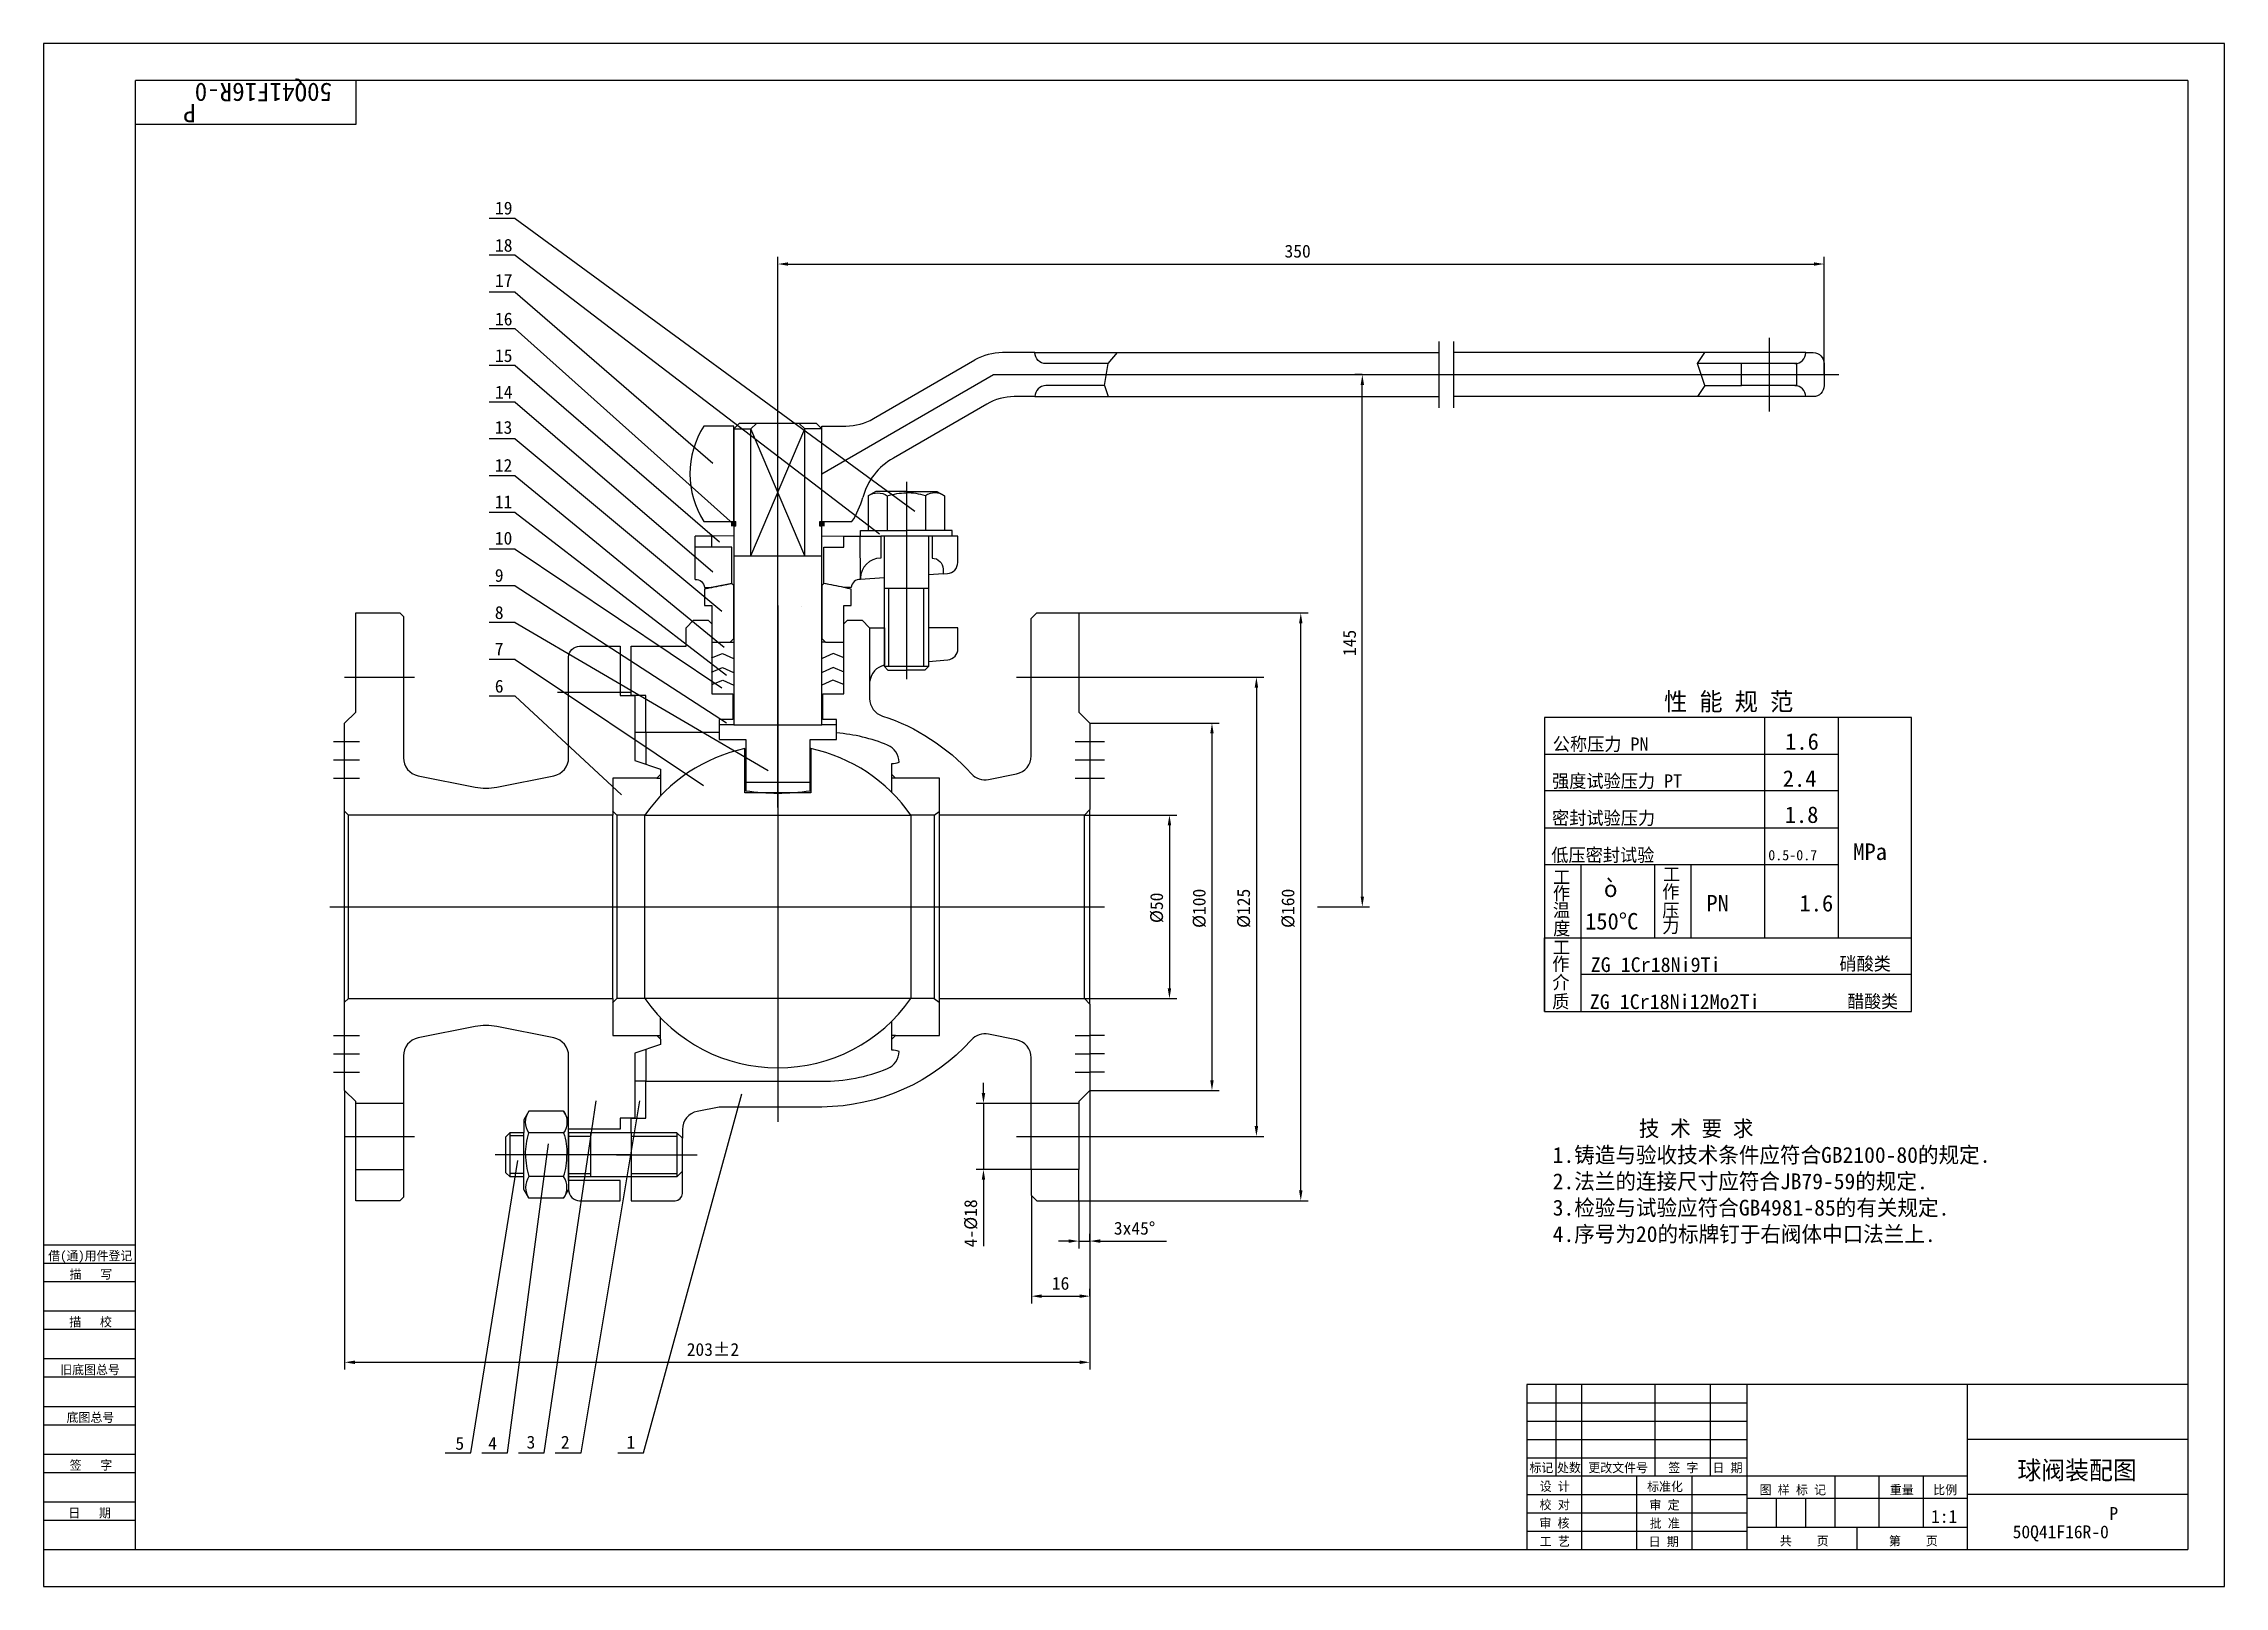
# Model space of a CAD drawing. Header units: metres. Extents: x 0 to 594, y 0 to 420.
import ezdxf

# ---------------------------------------------------------------- set-up
doc = ezdxf.new("R2010")
doc.units = ezdxf.units.M
for name, color, linetype in [('C', 6, 'Continuous'), ('D', 1, 'Continuous'), ('E', 2, 'Continuous'), ('FL', 5, 'Continuous'), ('HA', 5, 'Continuous'), ('T', 7, 'Continuous'), ('TL', 4, 'Continuous')]:
    doc.layers.add(name, color=color, linetype=linetype)

# ---------------------------------------------------------------- blocks, each defined once
blk = doc.blocks.new('Z1506Z15')
at = {"layer": 'FL'}
for points in [[(16, 6.74), (21, 6.74)], [(16, -6.74), (21, -6.74)]]:
    blk.add_lwpolyline(points, dxfattribs=at)
at = {"layer": 'TL'}
for points in [[(0, -7.94), (0, 12.5), (1.79, 15.6), (14.21, 15.6), (16, 12.5), (16, -7.94)], [(16, 7.94), (21, 7.94), (22.5, 6.44), (22.5, -6.44), (21, -7.94), (16, -7.94)], [(21, 7.94), (21, -7.94)], [(1.79, 7.8), (14.21, 7.8)], [(1.79, -7.8), (14.21, -7.8)], [(0, -7.94), (0, -12.5), (1.79, -15.6), (14.21, -15.6), (16, -12.5), (16, -7.94)]]:
    blk.add_lwpolyline(points, dxfattribs=at)
for points in [[(1.79, 15.6, 0.31), (1.79, 7.8, 0.31)], [(14.21, 7.8, 0.31), (14.21, 15.6, 0.31)], [(1.79, 7.8, 0.08), (0.58, 0, 0.08)], [(1.79, -7.8, -0.08), (0.58, 0, -0.08)], [(15.42, 0, 0.08), (14.21, 7.8, 0.08)], [(15.42, 0, -0.08), (14.21, -7.8, -0.08)], [(1.79, -15.6, -0.31), (1.79, -7.8, -0.31)], [(14.21, -7.8, -0.31), (14.21, -15.6, -0.31)]]:
    blk.add_lwpolyline(points, format="xyb", dxfattribs=at)
blk = doc.blocks.new('50QZ07')
at = {"layer": 'TL'}
for points in [[(36.21, 25, 0.19), (9, 43.07), (9, 31), (-9, 31), (-9, 43.07, 0.19), (-36.21, 25), (36.21, 25)], [(-36.21, -25, 0.52), (36.21, -25), (-36.21, -25)]]:
    blk.add_lwpolyline(points, format="xyb", dxfattribs=at)
for points in [[(-36.21, -25), (-36.21, 25)], [(36.21, 25), (36.21, -25)]]:
    blk.add_lwpolyline(points, dxfattribs=at)
blk = doc.blocks.new('50QZ08')
at = {"layer": 'C'}
blk.add_line((-4, 0), (104, 0), dxfattribs=at)
at = {"layer": 'FL'}
for p, q in [((64.59, 7.33), (99.09, -7.33)), ((64.59, -7.33), (99.09, 7.33))]:
    blk.add_line(p, q, dxfattribs=at)
at = {"layer": 'TL'}
for points in [[(72.59, 11.45), (72.59, 12), (64.59, 12), (18.59, 12), (18.59, 16), (14.59, 16), (14.59, 8.75), (0.59, 8.75)], [(18.59, 12), (18.59, -12)], [(64.59, 12), (64.59, -12)], [(73.89, -11.45), (73.89, -12), (99.09, -12), (100.59, -10.5), (100.59, 10.5), (99.09, 12), (73.89, 12), (73.89, 11.45)], [(99.09, 12), (99.09, 7.33), (100.59, 5.83)], [(2.93, 8.75), (2.93, -8.75)], [(64.59, 7.33), (72.59, 7.33)], [(72.59, 11.45), (73.89, 11.45)], [(72.59, 7.33), (73.89, 7.33)], [(73.89, 7.33), (99.09, 7.33)], [(99.09, -12), (99.09, -7.33), (100.59, -5.83)], [(64.59, -7.33), (72.59, -7.33)], [(72.59, -7.33), (73.89, -7.33)], [(72.59, -11.45), (73.89, -11.45)], [(73.89, -7.33), (99.09, -7.33)]]:
    blk.add_lwpolyline(points, dxfattribs=at)
blk.add_lwpolyline([(0.59, 8.75, 0.07), (0.59, -8.75), (14.59, -8.75), (14.59, -16), (18.59, -16), (18.59, -12), (64.59, -12), (72.59, -12), (72.59, -11.45)], format="xyb", dxfattribs=at)
blk = doc.blocks.new('50QZ13')
at = {"layer": 'D'}
blk.add_line((6.34, 9.84), (6.34, 9.84), dxfattribs=at)
at = {"layer": 'TL'}
for points in [[(-20, 14.44), (-20, 10), (-18, 10), (-18, 0), (-13, 0), (-12, 1), (-12, 15.5), (-12.5, 16, 0.02), (-20, 14.44, 0.02)], [(12.5, 16), (12, 15.5), (12, 1), (13, 0), (18, 0), (18, 10), (20, 10), (20, 14.44, 0.02), (12.5, 16, 0.02)]]:
    blk.add_lwpolyline(points, format="xyb", dxfattribs=at)
blk = doc.blocks.new('50QZ17')
at = {"layer": 'C'}
for points in [[(270, 50), (270, 30)], [(12, 13), (58.77, 40), (289, 40)]]:
    blk.add_lwpolyline(points, dxfattribs=at)
at = {"layer": 'E'}
for points in [[(180, 49), (180, 31)], [(184, 49), (184, 31)]]:
    blk.add_lwpolyline(points, dxfattribs=at)
at = {"layer": 'HA'}
for points in [[(89, 37), (90, 43)], [(90, 43), (92.5, 46)], [(250.5, 43), (252.5, 46)], [(252.5, 37), (250.5, 43)], [(89, 37), (90, 34)], [(252.5, 37), (250.5, 34)]]:
    blk.add_lwpolyline(points, dxfattribs=at)
at = {"layer": 'TL'}
for points in [[(12, 0), (12, 26), (18.5, 26, 0.13), (26, 28.01), (53.68, 43.99)], [(90, 43), (73, 43, -0.41), (70, 46), (61.18, 46, 0.13), (53.68, 43.99, 0.13)], [(280, 34, 0.41), (277, 37), (277.5, 37), (277.5, 43), (277, 43, 0.41), (280, 46), (282, 46, -0.41), (285, 43), (285, 37, -0.41), (282, 34), (280, 34)], [(89, 37), (73, 37, 0.41), (70, 34), (64.39, 34, 0.13), (56.89, 31.99), (31.46, 17.3, 0.2), (23.12, 6.55, 0.2)], [(-20.17, 0), (-12, 0), (-12, 26), (-20.17, 26, 0.29), (-20.17, 0, 0.29)], [(12, 0), (20.17, 0, 0.08), (23.12, 6.55, 0.08)]]:
    blk.add_lwpolyline(points, format="xyb", dxfattribs=at)
for points in [[(70, 46), (180, 46)], [(280, 46), (184, 46)], [(252.5, 37), (262.5, 37), (262.5, 43), (250.5, 43)], [(277, 43), (262.5, 43)], [(277.5, 37), (262.5, 37)], [(70, 34), (180, 34)], [(280, 34), (184, 34)]]:
    blk.add_lwpolyline(points, dxfattribs=at)
blk = doc.blocks.new('TUKUN2')
at = {"layer": 'FL'}
for p, q in [((594, 420), (0, 420)), ((0, 420), (0, 0)), ((594, 0), (594, 420)), ((0, 83), (25, 83)), ((0, 75), (25, 75)), ((0, 70), (25, 70)), ((0, 62), (25, 62)), ((0, 57), (25, 57)), ((412, 30), (412, 55)), ((419, 10), (419, 55)), ((439, 30), (439, 55)), ((454, 30), (454, 55)), ((0, 49), (25, 49)), ((404, 50), (464, 50)), ((0, 44), (25, 44)), ((404, 45), (464, 45)), ((0, 36), (25, 36)), ((404, 40), (464, 40)), ((0, 31), (25, 31)), ((404, 35), (464, 35)), ((449, 10), (449, 30)), ((404, 25), (464, 25)), ((0, 23), (25, 23)), ((0, 18), (25, 18)), ((404, 20), (464, 20)), ((404, 15), (464, 15)), ((0, 0), (594, 0))]:
    blk.add_line(p, q, dxfattribs=at)
at = {"layer": 'TL'}
for p, q in [((584, 410), (25, 410)), ((25, 10), (25, 410)), ((85, 410), (85, 398)), ((584, 410), (584, 10)), ((85, 398), (25, 398)), ((0, 93), (25, 93)), ((0, 88), (25, 88)), ((584, 55), (404, 55)), ((404, 55), (404, 10)), ((464, 10), (464, 55)), ((524, 10), (524, 55)), ((584, 40), (524, 40)), ((524, 30), (404, 30)), ((434, 10), (434, 30)), ((488, 16), (488, 30)), ((500, 16), (500, 30)), ((512, 16), (512, 30)), ((464, 24), (524, 24)), ((472, 16), (472, 24)), ((480, 16), (480, 24)), ((584, 25), (524, 25)), ((524, 16), (464, 16)), ((494, 10), (494, 16)), ((0, 10), (584, 10))]:
    blk.add_line(p, q, dxfattribs=at)
at = {"layer": 'T'}
for s, p in [('借(通)用件登记', (1.26, 88.76)), ('描   写', (7.09, 83.76)), ('描   校', (6.98, 70.76)), ('旧底图总号', (4.52, 57.76)), ('底图总号', (6.25, 44.76)), ('签   字', (7.1, 31.76)), ('标记', (404.71, 31.07)), ('处数', (412.22, 31.07)), ('更改文件号', (420.75, 31.07)), ('签 字', (442.53, 31.07)), ('日 期', (454.57, 31.07)), ('校 对', (407.48, 20.99)), ('设 计', (407.5, 25.99)), ('标准化', (436.77, 25.93)), ('审 定', (437.39, 20.93)), ('图 样 标 记', (467.4, 25.04)), ('重量', (502.88, 25.04)), ('比例', (514.7, 25.04)), ('日   期', (6.72, 18.76)), ('审 核', (407.41, 15.99)), ('批 准', (437.46, 15.93)), ('工 艺', (407.52, 10.99)), ('日 期', (437.18, 10.93)), ('共    页', (472.91, 11.13)), ('第    页', (502.62, 11.13))]:
    blk.add_text(s, height=2.5, dxfattribs=at).set_placement(p)

msp = doc.modelspace()

# ---------------------------------------------------------------- linework, layer by layer
at = {"layer": 'C'}
for p, q in [((235, 300.74), (235, 284.77)), ((235, 288.94), (235, 271.97)), ((235, 271.97), (235, 246.97)), ((200, 267), (200, 126.5)), ((82, 247.5), (101, 247.5)), ((265, 247.5), (286, 247.5)), ((140, 243.46), (160, 243.46)), ((79, 230), (86, 230)), ((281, 230), (289, 230)), ((79, 225), (86, 225)), ((79, 220), (86, 220)), ((281, 225), (289, 225)), ((281, 220), (289, 220)), ((78, 185), (172, 185)), ((156, 185), (289, 185)), ((79, 150), (86, 150)), ((281, 150), (285, 150)), ((289, 150), (285, 150)), ((79, 145), (86, 145)), ((281, 145), (285, 145)), ((289, 145), (285, 145)), ((79, 140), (86, 140)), ((281, 140), (285, 140)), ((289, 140), (285, 140)), ((82, 122.5), (101, 122.5)), ((265, 122.5), (286, 122.5)), ((160, 117.5), (123, 117.5)), ((156, 117.5), (178, 117.5))]:
    msp.add_line(p, q, dxfattribs=at)
at = {"layer": 'D'}
for p, q in [((128.4, 372.37), (121.4, 372.37)), ((128.4, 372.37), (237.3, 292.75)), ((128.4, 362.37), (121.4, 362.37)), ((128.4, 362.37), (227.71, 286.51)), ((200, 320), (200, 362)), ((202.8, 360), (482.2, 360)), ((485, 329.89), (485, 362)), ((128.4, 352.37), (121.4, 352.37)), ((128.4, 352.37), (182.24, 305.82)), ((128.4, 342.37), (121.4, 342.37)), ((128.4, 342.37), (187.81, 289.31)), ((128.4, 332.37), (121.4, 332.37)), ((128.4, 332.37), (184.09, 284.33)), ((359.19, 329.89), (357.19, 329.89)), ((359.19, 187.8), (359.19, 327.09)), ((128.4, 322.37), (121.4, 322.37)), ((128.4, 322.37), (182.24, 276.23)), ((128.4, 312.37), (121.4, 312.37)), ((128.4, 312.37), (184.76, 265.52)), ((128.4, 302.37), (121.4, 302.37)), ((128.4, 302.37), (185.39, 255.7)), ((128.4, 292.37), (121.4, 292.37)), ((128.4, 292.37), (186.02, 248.1)), ((128.4, 282.37), (121.4, 282.37)), ((128.4, 282.37), (184.76, 244.62)), ((128.4, 272.37), (121.4, 272.37)), ((128.4, 272.37), (186.02, 235.12)), ((128.4, 262.37), (121.4, 262.37)), ((128.4, 262.37), (197.34, 222.13)), ((282, 265), (344.42, 265)), ((342.42, 107.8), (342.42, 262.2)), ((128.4, 252.37), (121.4, 252.37)), ((128.4, 252.37), (179.73, 218.02)), ((286, 247.5), (332.34, 247.5)), ((330.34, 244.7), (330.34, 125.3)), ((128.4, 242.37), (121.4, 242.37)), ((128.4, 242.37), (157.41, 215.49)), ((285, 235), (320.24, 235)), ((318.24, 232.2), (318.24, 137.8)), ((283.5, 210), (308.65, 210)), ((306.65, 207.2), (306.65, 162.8)), ((347, 185), (361.19, 185)), ((283.5, 160), (308.65, 160)), ((256, 134.3), (256, 137.1)), ((82, 135), (82, 59)), ((136.38, 36.37), (150.47, 132.17)), ((146.38, 36.37), (162.42, 132.17)), ((163.38, 36.37), (190.19, 134.12)), ((269, 131.5), (254, 131.5)), ((256, 131.5), (256, 113.5)), ((285, 135), (285, 59)), ((285, 135), (320.24, 135)), ((126.38, 36.37), (137.55, 120.46)), ((286, 122.5), (332.34, 122.5)), ((116.38, 36.37), (129.15, 115.91)), ((269, 113.5), (254, 113.5)), ((256, 110.7), (256, 107.9)), ((256, 107.9), (256, 92.64)), ((269.06, 106.44), (269.06, 77)), ((282, 105), (282, 92)), ((282, 105), (344.42, 105)), ((285, 94), (285, 96)), ((279.2, 94), (276.4, 94)), ((282, 94), (285, 94)), ((287.8, 94), (290.6, 94)), ((290.6, 94), (305.86, 94)), ((271.86, 79), (282.2, 79)), ((285, 79), (285, 81)), ((84.8, 61), (282.2, 61)), ((109.38, 36.37), (116.38, 36.37)), ((119.38, 36.37), (126.38, 36.37)), ((129.38, 36.37), (136.38, 36.37)), ((139.38, 36.37), (146.38, 36.37)), ((156.38, 36.37), (163.38, 36.37))]:
    msp.add_line(p, q, dxfattribs=at)
for points in [[(202.8, 360.47), (202.8, 359.53), (200, 360)], [(482.2, 360.47), (482.2, 359.53), (485, 360)], [(358.73, 327.09), (359.66, 327.09), (359.19, 329.89)], [(341.96, 262.2), (342.89, 262.2), (342.42, 265)], [(329.87, 244.7), (330.81, 244.7), (330.34, 247.5)], [(317.77, 232.2), (318.71, 232.2), (318.24, 235)], [(306.19, 207.2), (307.12, 207.2), (306.65, 210)], [(358.73, 187.8), (359.66, 187.8), (359.19, 185)], [(306.19, 162.8), (307.12, 162.8), (306.65, 160)], [(317.77, 137.8), (318.71, 137.8), (318.24, 135)], [(255.53, 134.3), (256.47, 134.3), (256, 131.5)], [(329.87, 125.3), (330.81, 125.3), (330.34, 122.5)], [(255.53, 110.7), (256.47, 110.7), (256, 113.5)], [(341.96, 107.8), (342.89, 107.8), (342.42, 105)], [(279.2, 94.47), (279.2, 93.53), (282, 94)], [(287.8, 94.47), (287.8, 93.53), (285, 94)], [(271.86, 79.47), (271.86, 78.53), (269.06, 79)], [(282.2, 79.47), (282.2, 78.53), (285, 79)], [(84.8, 61.47), (84.8, 60.53), (82, 61)], [(282.2, 61.47), (282.2, 60.53), (285, 61)]]:
    msp.add_solid(points, dxfattribs=at)
at = {"layer": 'FL'}
for p, q in [((230.22, 250.49), (230.22, 271.62)), ((239.78, 250.49), (239.78, 271.62)), ((229.06, 261), (229.06, 250.83)), ((241.06, 261), (241.06, 251.83)), ((408.79, 236.54), (408.79, 156.54)), ((508.79, 236.54), (408.79, 236.54)), ((468.79, 176.54), (468.79, 236.54)), ((488.79, 236.54), (488.79, 176.54)), ((508.79, 156.54), (508.79, 236.54)), ((408.79, 226.54), (488.79, 226.54)), ((488.79, 216.54), (408.79, 216.54)), ((408.79, 206.54), (488.79, 206.54)), ((408.79, 196.54), (488.79, 196.54)), ((418.79, 156.54), (418.79, 196.54)), ((438.79, 196.54), (438.79, 176.54)), ((448.79, 176.54), (448.79, 196.54)), ((408.79, 176.54), (508.79, 176.54)), ((408.79, 156.54), (408.79, 176.54)), ((508.79, 166.54), (418.79, 166.54)), ((408.79, 156.54), (508.79, 156.54)), ((143, 122.6), (148.9, 122.6)), ((159.98, 122.6), (172.45, 122.6)), ((143, 112.4), (148.9, 112.4)), ((159.98, 112.4), (172.45, 112.4))]:
    msp.add_line(p, q, dxfattribs=at)
at = {"layer": 'HA'}
for points in [[(188.55, 288.59), (188.55, 289.89), (187.25, 288.59), (187.25, 289.89)], [(211.45, 288.59), (211.45, 289.89), (212.75, 288.59), (212.75, 289.89)]]:
    msp.add_solid(points, dxfattribs=at)
at = {"layer": 'TL'}
for p, q in [((218, 285.94), (228, 285.94)), ((218, 282.94), (218, 285.94)), ((228, 285.94), (228, 279.94)), ((212.5, 282.94), (218, 282.94)), ((212.5, 273), (212.5, 282.94)), ((222.5, 274.44), (222.5, 274.11)), ((220, 271.94), (218, 271.94))]:
    msp.add_line(p, q, dxfattribs=at)
for points in [[(235, 298.08), (226.69, 298.08), (224.62, 296.89), (224.62, 287.44)], [(235, 298.08), (243.31, 298.08), (245.38, 296.89), (245.38, 287.44)], [(229.81, 296.89), (229.81, 287.44)], [(240.19, 296.89), (240.19, 287.44)], [(182, 282.94), (182, 285.94), (177.44, 285.94)], [(177.5, 274.11), (177.5, 285.91)], [(187.92, 285.97), (182, 285.94)], [(212.08, 285.97), (218, 285.94)], [(222.5, 274.11), (222.44, 285.86)], [(222.5, 285.94), (222.5, 287.44), (235, 287.44)], [(242, 285.94), (228, 285.94)], [(228.99, 285.86), (228.99, 250.49), (241.09, 250.49), (241.09, 285.86)], [(247.5, 285.94), (247.5, 287.44), (235, 287.44)], [(182, 282.94), (177.5, 282.94)], [(183.37, 282.94), (182, 282.94)], [(228.99, 274.56), (222.5, 274.11)], [(245, 275.66), (241.09, 275.39)], [(241.09, 271.62), (229.09, 271.62)], [(164, 232.5), (164, 242.5), (160, 242.5), (160, 255.96), (175, 255.96), (175, 261), (177, 263), (181, 263), (182, 262), (182, 243), (187.75, 243), (187.75, 236), (184, 236), (184, 232.5), (164, 232.5)], [(187, 257.01), (188, 257.01)], [(213, 257.01), (212, 257.01)], [(181.96, 252.75), (184.95, 254), (187.94, 252.65)], [(181.96, 248.91), (184.95, 250.15), (187.94, 248.81)], [(218.04, 252.75), (215.05, 254), (212.06, 252.65)], [(218.04, 248.91), (215.05, 250.15), (212.06, 248.81)], [(228.91, 250.49), (229.97, 249.43), (235.02, 249.46)], [(241.09, 250.49), (240.03, 249.43), (234.98, 249.46)], [(182.05, 245.49), (185.04, 246.73), (188.04, 245.38)], [(217.95, 245.49), (214.96, 246.73), (211.96, 245.38)], [(164, 232.5), (161, 232.5)], [(164, 232.5), (164, 223.83)], [(167, 220), (168, 220)], [(168, 221), (168.04, 215.13)], [(231, 216.22), (231, 221)], [(232, 220), (231, 220)], [(82, 159), (82, 211)], [(83, 160), (83, 210)], [(156.09, 210), (154.91, 211.16)], [(155, 160), (155, 210)], [(156.09, 210), (156.09, 160)], [(163.79, 210), (156.09, 210)], [(242.56, 210), (236.21, 210)], [(242.56, 210), (243.91, 210.98)], [(242.56, 210), (242.56, 160)], [(244, 160), (244, 210)], [(283.5, 160), (283.5, 210)], [(285, 158.5), (285, 211.5)], [(156.09, 160), (154.91, 158.84)], [(163.79, 160), (156.09, 160)], [(168, 149), (168.04, 154.87)], [(242.56, 160), (236.21, 160)], [(242.56, 160), (243.91, 159.02)], [(167, 150), (168, 150)], [(231, 149), (231, 153.78)], [(232, 150), (231, 150)], [(164, 146.17), (164, 137.5)], [(164, 137.5), (161, 137.5)], [(85, 113.5), (85, 131.5)], [(98, 131.5), (98, 113.5)], [(269, 113.5), (269, 131.5)], [(282, 131.5), (282, 113.5)], [(143, 110.5), (143, 124.5)], [(172.5, 123.5), (143, 123.5)], [(148.95, 123.5), (148.95, 111.5)], [(160, 123.5), (160, 111.5)], [(172.5, 123.5), (172.5, 111.5)], [(174, 122), (172.5, 123.5)], [(174, 113), (174, 122)], [(98, 113.5), (98, 106), (97, 105), (85, 105), (85, 113.5), (98, 113.5)], [(174, 113), (172.5, 111.5)], [(172.5, 111.5), (143, 111.5)]]:
    msp.add_lwpolyline(points, dxfattribs=at)
for points in [[(224.62, 296.89, -0.31), (229.81, 296.89, -0.31)], [(229.81, 296.89, -0.08), (235, 297.69, -0.08)], [(240.19, 296.89, 0.08), (235, 297.69, 0.08)], [(245.38, 296.89, 0.31), (240.19, 296.89, 0.31)], [(242, 279.94, -0.41), (245, 276.94), (245, 275.66), (246.21, 275.74, 0.39), (249, 278.74), (249, 285.94), (242, 285.94), (242, 279.94)], [(177.5, 274.11, -0.41), (180, 271.94), (182, 271.94, -0.02), (187.5, 273), (187.5, 282.94), (183.37, 282.94)], [(225, 261, 0.01), (225.06, 261), (229.06, 261)], [(241.06, 251.83), (246.31, 252.27, 0.39), (249.06, 255.26), (249.06, 261), (241.09, 261)], [(228.99, 250.78, 0.32), (225.08, 246.42)], [(98, 131.5), (85, 131.5), (85, 132), (82, 135), (82, 159), (83, 160), (155, 160), (155, 150), (167, 150), (168, 149), (168, 147.5), (161, 145.17), (161, 127.5), (157, 127.5), (157, 124.5), (143, 124.5), (143, 144.4, 0.36), (138.98, 149.3), (123.44, 152.41, 0.1), (117.56, 152.41), (102.02, 149.3, 0.36), (98, 144.4), (98, 131.5)], [(160, 123.5), (160, 127.5), (164, 127.5), (164, 137.5), (212, 137.5, 0.1), (229.88, 140.99, 0.31), (233, 145.63, 0.1), (231, 146), (231, 149), (232, 150), (244, 150), (244, 160), (283.5, 160), (285, 158.5), (285, 135), (282, 132), (282, 131.5), (269, 131.5), (269, 143.9, 0.36), (264.98, 148.8), (257.4, 150.32, 0.27), (252.69, 148.74, -0.21), (212, 130.5), (184, 130.5), (178.02, 129.3, 0.36), (174, 124.4), (174, 122)], [(160, 111.5), (160, 105), (172, 105, 0.41), (174, 107), (174, 113)], [(143, 110.5), (143, 108, 0.41), (146, 105), (157, 105), (157, 110.5), (143, 110.5)]]:
    msp.add_lwpolyline(points, format="xyb", dxfattribs=at)
for points in [[(83, 210), (82, 211), (82, 235), (85, 238), (85, 265), (97, 265), (98, 264), (98, 225.6, 0.36), (102.02, 220.7), (117.56, 217.59, 0.1), (123.44, 217.59), (138.98, 220.7, 0.36), (143, 225.6), (143, 252.96, -0.41), (146, 255.96), (157, 255.96), (157, 242.5), (161, 242.5), (161, 224.83), (168, 222.5), (168, 221), (167, 220), (155, 220), (155, 210)], [(244, 220), (232, 220), (231, 221), (231, 224, 0.1), (233, 224.37, 0.31), (229.88, 229.01, 0.08), (216, 232.33), (216, 236), (212.25, 236), (212.25, 243), (218, 243), (218, 262), (219, 263), (223, 263), (225, 261), (225, 241.71, 0.33), (228.49, 236.95, -0.13), (252.69, 221.26, 0.27), (257.4, 219.68), (264.98, 221.2, 0.36), (269, 226.1), (269, 263.5), (270.5, 265), (282, 265), (282, 238), (285, 235), (285, 211.5), (283.5, 210), (244, 210)]]:
    msp.add_lwpolyline(points, format="xyb", close=True, dxfattribs=at)
msp.add_lwpolyline([(282, 113.5), (269, 113.5), (269, 106.5), (270.5, 105), (282, 105)], close=True, dxfattribs=at)
for centre, radius, start, end in [((228, 274.44), 5.5, 90, 180), ((222.34, 271.77), 2.34, 85.99, 175.99), ((200, 193.99), 80, 77, 81.01)]:
    msp.add_arc(centre, radius, start, end, dxfattribs=at)

# ---------------------------------------------------------------- block references
at = {"layer": 'D'}
msp.add_blockref('TUKUN2', (0, 0), dxfattribs=at)
at = {"layer": 'TL'}
for name, p in [('50QZ17', (200, 289.89)), ('50QZ13', (200, 257.01)), ('50QZ07', (200, 185))]:
    msp.add_blockref(name, p, dxfattribs=at)
at = {"layer": 'TL', "rotation": 90}
msp.add_blockref('50QZ08', (200, 216), dxfattribs=at)
at = {"layer": 'TL', "xscale": 0.76, "yscale": 0.76, "zscale": 0.76, "rotation": 180}
msp.add_blockref('Z1506Z15', (143, 117.5), dxfattribs=at)

# ---------------------------------------------------------------- texts
at = {"layer": 'D'}
for s, height, rotation, p in [('50Q41F16R-0', 5, 180, (78.57, 409.27)), ('P', 5, 180, (41.43, 403.56)), ('145', 3.5, 90, (357.44, 253.28)), ('%%c50', 3.5, 90, (304.9, 180.58)), ('%%C100', 3.5, 90, (316.49, 179.25)), ('%%c125', 3.5, 90, (328.59, 179.25)), ('%%C160', 3.5, 90, (340.67, 179.25)), ('4-%%c18', 3.5, 90, (254.25, 92.31))]:
    msp.add_text(s, height=height, rotation=rotation, dxfattribs=at).set_placement(p)
for s, height, p in [('19', 3.5, (122.95, 373.49)), ('18', 3.5, (122.95, 363.35)), ('350', 3.5, (338, 361.75)), ('17', 3.5, (122.95, 353.77)), ('16', 3.5, (122.95, 343.28)), ('15', 3.5, (122.95, 333.33)), ('14', 3.5, (122.95, 323.38)), ('13', 3.5, (122.9, 313.78)), ('12', 3.5, (122.9, 303.43)), ('11', 3.5, (122.9, 293.52)), ('10', 3.5, (122.9, 283.62)), ('9', 3.5, (122.9, 273.48)), ('8', 3.5, (122.9, 263.36)), ('7', 3.5, (122.9, 253.45)), ('6', 3.5, (122.9, 243.32)), ('性 能 规 范', 4.86, (441.38, 238.44)), ('1.6', 4.5, (474.35, 227.76)), ('公称压力 PN', 3.6, (411.07, 227.51)), ('强度试验压力 PT', 3.6, (410.86, 217.47)), ('2.4', 4.5, (473.71, 217.68)), ('密封试验压力', 3.6, (410.86, 207.38)), ('1.8', 4.5, (474.24, 207.84)), ('MPa', 4.5, (492.91, 197.76)), ('低压密封试验', 3.6, (410.66, 197.29)), ('0.5-0.7', 2.8, (469.76, 197.68)), ('作', 3.6, (411.1, 186.85)), ('工', 3.6, (411.16, 191.27)), ('%%242', 4.5, (424.99, 187.68)), ('作', 3.6, (440.89, 187.31)), ('工', 3.6, (441.09, 192.08)), ('温', 3.6, (411.1, 182.28)), ('压', 3.6, (440.89, 182.25)), ('PN', 4.5, (452.91, 183.74)), ('1.6', 4.5, (478.27, 183.74)), ('度', 3.6, (411.16, 177.35)), ('150%%dC', 4.5, (419.86, 178.82)), ('力', 3.6, (440.89, 177.92)), ('工', 3.6, (411.1, 172.18)), ('作', 3.6, (410.9, 167.65)), ('介', 3.6, (410.95, 162.65)), ('ZG 1Cr18Ni9Ti', 4, (421.4, 167.26)), ('硝酸类', 3.6, (489.13, 167.72)), ('质', 3.6, (410.9, 157.42)), ('ZG 1Cr18Ni12Mo2Ti', 4, (421.14, 157.18)), ('醋酸类', 3.53, (491.31, 157.51)), ('        技 术 要 求', 4.31, (411.05, 122.49)), ('1.铸造与验收技术条件应符合GB2100-80的规定.', 4.31, (411.05, 115.3)), ('2.法兰的连接尺寸应符合JB79-59的规定.', 4.31, (411.05, 108.12)), ('3.检验与试验应符合GB4981-85的有关规定.', 4.31, (411.05, 100.94)), ('3x45%%d', 3.5, (291.52, 95.75)), ('4.序号为20的标牌钉于右阀体中口法兰上.', 4.31, (411.05, 93.76)), ('16', 3.5, (274.62, 80.75)), ('203%%p2', 3.5, (175.17, 62.75)), ('5', 3.5, (112.16, 37.19)), ('4', 3.5, (121.11, 37.19)), ('3', 3.5, (131.54, 37.51)), ('2', 3.5, (140.9, 37.51)), ('1', 3.5, (158.76, 37.51)), ('球阀装配图', 5, (537.62, 29.11)), ('1:1', 3.5, (514.1, 17.29)), ('P', 3.5, (562.68, 18.1)), ('50Q41F16R-0', 3.5, (536.33, 13.09))]:
    msp.add_text(s, height=height, dxfattribs=at).set_placement(p)

doc.saveas('drawing.dxf')
